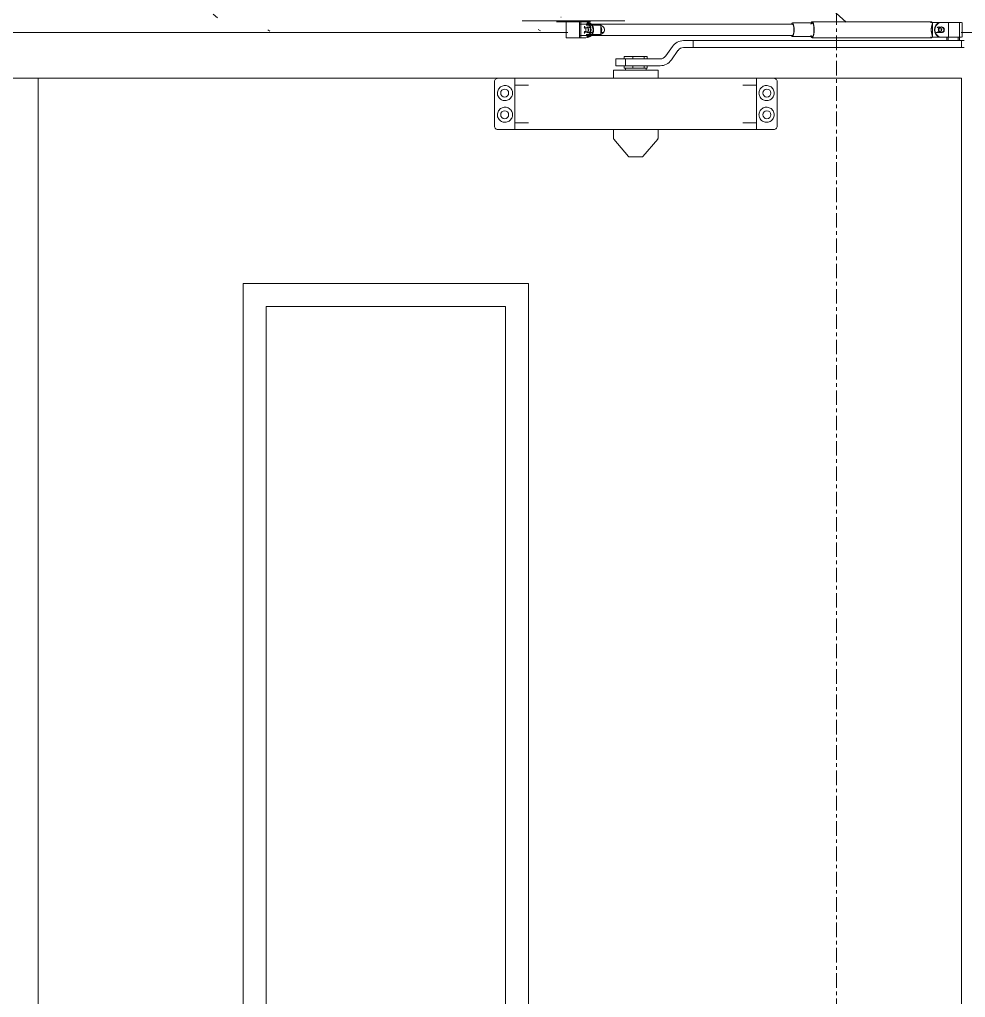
# Model space of a CAD drawing. Header units: millimetres. Extents: x 1240 to 198004, y -7796 to 35300.
# Drawn here: x 161747 to 162577, y 10354 to 11211 of the extents above; entities that cross this region are included whole.
import ezdxf

# ---------------------------------------------------------------- set-up
doc = ezdxf.new("R2010")
doc.units = ezdxf.units.MM
doc.linetypes.add('Grid Line', pattern=[22.225, 12.7, -3.175, 3.175, -3.175])
for name, color, linetype, lineweight in [('A-DOOR', 31, 'Continuous', 9), ('A-DOOR-FRAM', 31, 'Continuous', 9), ('A-WALL-PATT-4', 111, 'Continuous', 9), ('I-WALL', 2, 'Continuous', 9), ('S-GRID-1', 1, 'Grid Line', 9)]:
    doc.layers.add(name, color=color, linetype=linetype, lineweight=lineweight)

# ---------------------------------------------------------------- blocks, each defined once
blk = doc.blocks.new('FD_07 - FD_07-1700x2200-CỬA ĐI 2 CÁNH-910693-TKCS_MẶT ĐỨNG NỘI KHU 2')
at = {"layer": 'A-DOOR'}
h = blk.add_hatch(dxfattribs=at)
h.set_pattern_fill('FP_43', color=256, style=0, pattern_type=2)
h.set_pattern_definition([(63.435, (1790.26, 104.33), (-0.001, 1524.001), [532.463, -2875.304]), (63.435, (266.26, 104.33), (-0.001, 1524.001), [532.463, -2875.304]), (63.435, (2519.8, 398.8), (-0.001, 1524.001), [532.463, -2875.304]), (63.435, (995.8, 398.8), (-0.001, 1524.001), [532.463, -2875.304]), (63.435, (2409.4, 294.83), (-0.001, 1524.001), [532.463, -2875.304]), (63.435, (885.4, 294.83), (-0.001, 1524.001), [532.463, -2875.304]), (63.435, (2296.8, 890.1), (-0.001, 1524.001), [258.8, -3148.965]), (63.435, (772.8, 890.1), (-0.001, 1524.001), [258.8, -3148.965]), (63.435, (2223.2, 797.95), (-0.001, 1524.001), [532.463, -2875.304]), (63.435, (699.2, 797.95), (-0.001, 1524.001), [532.463, -2875.304]), (63.435, (2236.2, 864.1), (-0.001, 1524.001), [532.463, -2875.304]), (63.435, (712.2, 864.1), (-0.001, 1524.001), [532.463, -2875.304]), (63.435, (1621.35, 573.94), (-0.001, 1524.001), [532.463, -2875.304]), (63.435, (97.35, 573.94), (-0.001, 1524.001), [532.463, -2875.304]), (63.435, (1634.34, 651.9), (-0.001, 1524.001), [532.463, -2875.304]), (63.435, (110.34, 651.9), (-0.001, 1524.001), [532.463, -2875.304]), (63.435, (1637.84, 708.1), (-0.001, 1524.001), [532.463, -2875.304]), (63.435, (113.84, 708.1), (-0.001, 1524.001), [532.463, -2875.304])])
h.paths.add_polyline_path([(-34337.36, 9200), (-34127.36, 9200), (-34127.36, 10960), (-34337.36, 10960), (-34337.36, 9410)])
for p, q in [((-34112.77, 11210.49), (-34112.36, 11210.49)), ((-34112.36, 11210.49), (-34093.1, 11210.49)), ((-34093.1, 11210.49), (-34092.78, 11210.49)), ((-34092.71, 11210.49), (-34087.52, 11210.49)), ((-34087.52, 11210.49), (-34086.37, 11210.49)), ((-34086.37, 11210.49), (-34069.88, 11210.49)), ((-34080.77, 11209.49), (-34082.77, 11209.49)), ((-34082.77, 11209.49), (-34080.77, 11209.49)), ((-34073.43, 11209.49), (-34080.77, 11209.49)), ((-34074.27, 11209.49), (-34074.27, 11195.49)), ((-34073.72, 11209.49), (-34074.05, 11209.49)), ((-34074.05, 11209.49), (-34062.5, 11209.49)), ((-34072.77, 11210.49), (-34072.77, 11209.49)), ((-34067.77, 11210.49), (-34070.27, 11210.49)), ((-34070.27, 11210.49), (-34067.77, 11210.49)), ((-34067.77, 11210.49), (-34070.27, 11210.49)), ((-34070.27, 11210.49), (-34067.77, 11210.49)), ((-34069.88, 11210.49), (-34065.65, 11210.49)), ((-34069.88, 11210.49), (-34065.65, 11210.49)), ((-34067.77, 11210.49), (-34065.27, 11210.49)), ((-34065.27, 11210.49), (-34067.77, 11210.49)), ((-34067.77, 11210.49), (-34065.27, 11210.49)), ((-34065.27, 11210.49), (-34067.77, 11210.49)), ((-34065.65, 11210.49), (-34049.16, 11210.49)), ((-34062.77, 11209.49), (-34062.77, 11210.49)), ((-34062.5, 11209.49), (-34056.85, 11209.49)), ((-34062.5, 11209.49), (-34062.5, 11195.49)), ((-34061.27, 11195.49), (-34061.27, 11209.49)), ((-34054.77, 11209.49), (-34056.85, 11209.49)), ((-34052.77, 11209.49), (-34054.77, 11209.49)), ((-34054.77, 11209.49), (-34052.77, 11209.49)), ((-34049.16, 11210.49), (-34048.02, 11210.49)), ((-34048.02, 11210.49), (-34042.82, 11210.49)), ((-34042.76, 11210.49), (-34042.43, 11210.49)), ((-34042.43, 11210.49), (-34023.17, 11210.49)), ((-34023.17, 11210.49), (-34022.77, 11210.49)), ((-33858.4, 11208.5), (-33875.78, 11208.5)), ((-33753.77, 11209.5), (-33858.4, 11209.5)), ((-33754.65, 11209), (-33752.89, 11209)), ((-33752.89, 11209), (-33746.05, 11209)), ((-33752.89, 11209), (-33752.89, 11196)), ((-33752.89, 11208.62), (-33752.89, 11196.38)), ((-33752.88, 11196.43), (-33752.88, 11208.57)), ((-33746.57, 11209), (-33746.05, 11209)), ((-33746.05, 11209), (-33738.95, 11209)), ((-33738.95, 11209), (-33727.36, 11209)), ((-33738.95, 11209), (-33738.95, 11196)), ((-33729.27, 11193), (-33729.27, 11209)), ((-33726.77, 11196), (-33726.77, 11209)), ((-33875.78, 11207.5), (-34062.19, 11207.5)), ((-34058.19, 11205.82), (-34058.19, 11203.94)), ((-34058.19, 11201.04), (-34058.19, 11199.16)), ((-34056.56, 11206.48), (-34051.82, 11206.48)), ((-34053.39, 11206.48), (-34056.56, 11206.48)), ((-34052.18, 11206.48), (-34053.39, 11206.48)), ((-34051.82, 11206.48), (-34050.61, 11206.48)), ((-34050.61, 11206.48), (-34043.7, 11206.48)), ((-34043.7, 11198.52), (-34043.7, 11206.48)), ((-34074.05, 11195.49), (-34074.27, 11195.49)), ((-34074.27, 11195.49), (-34072.57, 11195.49)), ((-34062.5, 11195.49), (-34074.05, 11195.49)), ((-34056.85, 11195.49), (-34062.5, 11195.49)), ((-34062.19, 11197.5), (-33875.78, 11197.5)), ((-34056.56, 11198.52), (-34053.38, 11198.52)), ((-34051.81, 11198.52), (-34056.56, 11198.52)), ((-34053.38, 11198.52), (-34052.18, 11198.52)), ((-34050.61, 11198.52), (-34051.81, 11198.52)), ((-34043.7, 11198.52), (-34050.61, 11198.52)), ((-33971.18, 11193), (-33971.19, 11193)), ((-33962.79, 11193), (-33971.18, 11193)), ((-33962.79, 11187), (-33962.79, 11193)), ((-33962.79, 11193), (-33727.36, 11193)), ((-33875.78, 11196.5), (-33858.4, 11196.5)), ((-33858.4, 11195.5), (-33753.77, 11195.5)), ((-33752.89, 11196), (-33754.65, 11196)), ((-33746.05, 11196), (-33752.89, 11196)), ((-33746.05, 11196), (-33746.57, 11196)), ((-33738.95, 11196), (-33746.05, 11196)), ((-33740.27, 11196), (-33740.27, 11193)), ((-33739.07, 11196.21), (-33739.07, 11193)), ((-33727.36, 11196), (-33738.95, 11196)), ((-33730.47, 11193), (-33730.47, 11196)), ((-33727.36, 11193), (-33725.18, 11193)), ((-33727.36, 11193), (-33727.36, 11187)), ((-33981.01, 11187.88), (-33986.84, 11179.56)), ((-33981.93, 11176.12), (-33976.1, 11184.44)), ((-33971.18, 11187), (-33962.79, 11187)), ((-33727.36, 11187), (-33962.79, 11187)), ((-33725.18, 11187), (-33727.36, 11187)), ((-34030.64, 11177), (-34030.64, 11171)), ((-34028.37, 11177), (-34030.64, 11177)), ((-34030.64, 11177), (-34022.15, 11177)), ((-34023.18, 11179), (-34015.83, 11179)), ((-34023.18, 11179), (-34023.18, 11177)), ((-33991.75, 11177), (-34022.15, 11177)), ((-34022.15, 11177), (-34022.15, 11171)), ((-34015.83, 11179), (-34005.79, 11179)), ((-34015.83, 11179), (-34015.83, 11177)), ((-34005.79, 11179), (-34003.11, 11179)), ((-34005.79, 11179), (-34005.79, 11177)), ((-34003.11, 11177), (-34003.11, 11179)), ((-34032.69, 11167), (-34032.69, 11160)), ((-34032.03, 11167), (-34032.69, 11167)), ((-34032.69, 11167), (-34032.02, 11167)), ((-34032.02, 11167), (-33993.6, 11167)), ((-34022.15, 11171), (-34030.64, 11171)), ((-34030.64, 11171), (-34028.37, 11171)), ((-34023.18, 11171), (-34023.18, 11169)), ((-34019.51, 11169), (-34023.18, 11169)), ((-34022.15, 11171), (-33991.75, 11171)), ((-34022.14, 11169), (-34022.14, 11167)), ((-34021.84, 11169), (-34022.14, 11169)), ((-34022.14, 11169), (-34021.84, 11169)), ((-34020.94, 11169), (-34021.84, 11169)), ((-34021.84, 11169), (-34020.94, 11169)), ((-34010.81, 11169), (-34019.51, 11169)), ((-34019.51, 11169), (-34015.48, 11169)), ((-34015.83, 11169), (-34019.51, 11169)), ((-34015.83, 11171), (-34015.83, 11169)), ((-34010.81, 11169), (-34015.83, 11169)), ((-34015.48, 11169), (-34006.78, 11169)), ((-34004.45, 11169), (-34010.81, 11169)), ((-34005.79, 11169), (-34010.81, 11169)), ((-34006.78, 11169), (-34004.45, 11169)), ((-34005.79, 11171), (-34005.79, 11169)), ((-34004.45, 11169), (-34005.79, 11169)), ((-34004.45, 11169), (-34004.14, 11169)), ((-34004.14, 11169), (-34004.45, 11169)), ((-34003.11, 11169), (-34004.45, 11169)), ((-34004.14, 11167), (-34004.14, 11169)), ((-34003.11, 11169), (-34003.11, 11171)), ((-33993.6, 11167), (-33994.27, 11167)), ((-33993.6, 11160), (-33993.6, 11167)), ((-34537.36, 11160), (-34940.58, 11160)), ((-34134.14, 11160), (-34537.36, 11160)), ((-34537.36, 11160), (-34537.36, 9000)), ((-34537.36, 9000), (-34537.36, 11160)), ((-34137.14, 11118), (-34137.14, 11157)), ((-34134.14, 11160), (-34121.88, 11160)), ((-34119.14, 11160), (-34121.88, 11160)), ((-34121.88, 11160), (-34119.93, 11160)), ((-34119.5, 11160), (-34119.24, 11160)), ((-33907.14, 11160), (-34119.14, 11160)), ((-34119.14, 11160), (-34119.14, 11159.75)), ((-34119.14, 11159.75), (-34119.14, 11151.07)), ((-33904.41, 11160), (-33907.14, 11160)), ((-33907.14, 11159.75), (-33907.14, 11160)), ((-33907.14, 11151.07), (-33907.14, 11159.75)), ((-33907.05, 11160), (-33906.78, 11160)), ((-33906.36, 11160), (-33904.41, 11160)), ((-33904.41, 11160), (-33892.14, 11160)), ((-33727.36, 11160), (-33892.14, 11160)), ((-33889.14, 11157), (-33889.14, 11118)), ((-33727.36, 9000), (-33727.36, 11160)), ((-34107.14, 11154), (-34119.14, 11154)), ((-34119.14, 11151.07), (-34119.14, 11149.33)), ((-34119.14, 11149.33), (-34119.14, 11125.67)), ((-33907.14, 11154), (-33919.14, 11154)), ((-33907.14, 11149.33), (-33907.14, 11151.07)), ((-33907.14, 11125.67), (-33907.14, 11149.33)), ((-34119.14, 11125.67), (-34119.14, 11123.93)), ((-34119.14, 11123.93), (-34119.14, 11115.25)), ((-33907.14, 11123.93), (-33907.14, 11125.67)), ((-33907.14, 11115.25), (-33907.14, 11123.93)), ((-34121.88, 11115), (-34134.14, 11115)), ((-34119.93, 11115), (-34121.88, 11115)), ((-34119.24, 11115), (-34119.5, 11115)), ((-34119.14, 11121), (-34107.14, 11121)), ((-34119.14, 11115.25), (-34119.14, 11115)), ((-34119.14, 11115), (-33907.14, 11115)), ((-34032.64, 11115), (-34032.64, 11107.41)), ((-33993.64, 11107.41), (-33993.64, 11115)), ((-33919.14, 11121), (-33907.14, 11121)), ((-33907.14, 11115), (-33907.14, 11115.25)), ((-33906.78, 11115), (-33907.05, 11115)), ((-33904.41, 11115), (-33906.36, 11115)), ((-33892.14, 11115), (-33904.41, 11115)), ((-34032.38, 11106.69), (-34019.42, 11091.32)), ((-34006.87, 11091.32), (-33993.91, 11106.69)), ((-34013.14, 11091), (-34013.14, 11091)), ((-34013.14, 11091), (-34013.14, 11091)), ((-34357.36, 10980), (-34107.36, 10980)), ((-34357.36, 10980), (-34357.36, 9180)), ((-34107.36, 10980), (-34107.36, 9180)), ((-34337.36, 10960), (-34337.36, 9200)), ((-34127.36, 10960), (-34337.36, 10960)), ((-34127.36, 9200), (-34127.36, 10960))]:
    blk.add_line(p, q, dxfattribs=at)
at = {"layer": 'A-DOOR', "flags": 128}
for points in [[(-34043.7, 11206.48), (-34042.76, 11205.97), (-34041.96, 11205.38), (-34041.32, 11204.72), (-34040.84, 11204.01), (-34040.56, 11203.26), (-34040.46, 11202.5)], [(-34040.46, 11202.5), (-34040.56, 11201.74), (-34040.84, 11200.99), (-34041.32, 11200.28), (-34041.96, 11199.62), (-34042.76, 11199.03), (-34043.7, 11198.52)], [(-34043.05, 11202.5), (-34043.12, 11203.26), (-34043.32, 11204.01), (-34043.64, 11204.72)], [(-34043.64, 11200.28), (-34043.32, 11200.99), (-34043.12, 11201.74), (-34043.05, 11202.5)], [(-34134.14, 11160), (-34134.81, 11159.92), (-34135.45, 11159.7), (-34136.01, 11159.35), (-34136.49, 11158.87), (-34136.85, 11158.3), (-34137.07, 11157.67), (-34137.14, 11157)], [(-33889.14, 11157), (-33889.22, 11157.67), (-33889.44, 11158.3), (-33889.8, 11158.87), (-33890.27, 11159.35), (-33890.84, 11159.7), (-33891.48, 11159.92), (-33892.14, 11160)], [(-34137.14, 11118), (-34137.07, 11117.33), (-34136.85, 11116.7), (-34136.49, 11116.13), (-34136.01, 11115.65), (-34135.45, 11115.3), (-34134.81, 11115.08), (-34134.14, 11115)], [(-33892.14, 11115), (-33891.48, 11115.08), (-33890.84, 11115.3), (-33890.27, 11115.65), (-33889.8, 11116.13), (-33889.44, 11116.7), (-33889.22, 11117.33), (-33889.14, 11118)], [(-34032.38, 11106.69), (-34032.41, 11106.72), (-34032.43, 11106.76), (-34032.46, 11106.79), (-34032.48, 11106.83), (-34032.51, 11106.87), (-34032.53, 11106.91), (-34032.55, 11106.95), (-34032.56, 11106.99), (-34032.58, 11107.04), (-34032.59, 11107.08), (-34032.61, 11107.12), (-34032.62, 11107.17), (-34032.63, 11107.21), (-34032.63, 11107.25), (-34032.64, 11107.3), (-34032.64, 11107.34), (-34032.64, 11107.39), (-34032.64, 11107.41)], [(-33993.64, 11107.41), (-33993.64, 11107.37), (-33993.65, 11107.32), (-33993.65, 11107.28), (-33993.66, 11107.23), (-33993.67, 11107.19), (-33993.68, 11107.14), (-33993.69, 11107.1), (-33993.7, 11107.06), (-33993.72, 11107.01), (-33993.73, 11106.97), (-33993.75, 11106.93), (-33993.77, 11106.89), (-33993.79, 11106.85), (-33993.82, 11106.81), (-33993.84, 11106.78), (-33993.87, 11106.74), (-33993.89, 11106.7), (-33993.91, 11106.69)], [(-34018.72, 11091), (-34018.76, 11091), (-34018.79, 11091), (-34018.83, 11091.01), (-34018.86, 11091.01), (-34018.9, 11091.02), (-34018.94, 11091.03), (-34018.97, 11091.04), (-34019.01, 11091.05), (-34019.04, 11091.06), (-34019.07, 11091.07), (-34019.11, 11091.09), (-34019.14, 11091.1), (-34019.17, 11091.12), (-34019.2, 11091.14), (-34019.24, 11091.16), (-34019.27, 11091.18), (-34019.29, 11091.2), (-34019.32, 11091.23), (-34019.35, 11091.25), (-34019.38, 11091.28), (-34019.4, 11091.3), (-34019.42, 11091.32)], [(-34013.14, 11091), (-34013.37, 11091), (-34013.59, 11091), (-34013.81, 11091), (-34014.03, 11091), (-34014.25, 11091), (-34014.47, 11091), (-34014.68, 11091), (-34014.9, 11091), (-34015.11, 11091), (-34015.31, 11091), (-34015.52, 11091), (-34015.72, 11091), (-34015.91, 11091), (-34016.11, 11091), (-34016.29, 11091), (-34016.47, 11091), (-34016.65, 11091), (-34016.82, 11091), (-34016.98, 11091), (-34017.14, 11091), (-34017.3, 11091), (-34017.44, 11091), (-34017.58, 11091), (-34017.71, 11091), (-34017.83, 11091), (-34017.95, 11091), (-34018.06, 11091), (-34018.16, 11091), (-34018.25, 11091), (-34018.34, 11091), (-34018.42, 11091), (-34018.48, 11091), (-34018.54, 11091), (-34018.6, 11091), (-34018.64, 11091), (-34018.67, 11091), (-34018.7, 11091), (-34018.71, 11091), (-34018.72, 11091)], [(-34018.72, 11091), (-34018.71, 11091), (-34018.7, 11091), (-34018.68, 11091), (-34018.65, 11091), (-34018.61, 11091), (-34018.56, 11091), (-34018.5, 11091), (-34018.44, 11091), (-34018.36, 11091), (-34018.28, 11091), (-34018.19, 11091), (-34018.09, 11091), (-34017.98, 11091), (-34017.87, 11091), (-34017.74, 11091), (-34017.62, 11091), (-34017.48, 11091), (-34017.33, 11091), (-34017.18, 11091), (-34017.03, 11091), (-34016.86, 11091), (-34016.7, 11091), (-34016.52, 11091), (-34016.34, 11091), (-34016.16, 11091), (-34015.97, 11091), (-34015.77, 11091), (-34015.57, 11091), (-34015.37, 11091), (-34015.16, 11091), (-34014.95, 11091), (-34014.74, 11091), (-34014.53, 11091), (-34014.31, 11091), (-34014.09, 11091), (-34013.87, 11091), (-34013.65, 11091), (-34013.43, 11091), (-34013.2, 11091), (-34013.14, 11091)], [(-34013.14, 11091), (-34012.92, 11091), (-34012.7, 11091), (-34012.48, 11091), (-34012.26, 11091), (-34012.04, 11091), (-34011.82, 11091), (-34011.6, 11091), (-34011.39, 11091), (-34011.18, 11091), (-34010.97, 11091), (-34010.77, 11091), (-34010.57, 11091), (-34010.37, 11091), (-34010.18, 11091), (-34010, 11091), (-34009.81, 11091), (-34009.64, 11091), (-34009.47, 11091), (-34009.3, 11091), (-34009.14, 11091), (-34008.99, 11091), (-34008.85, 11091), (-34008.71, 11091), (-34008.58, 11091), (-34008.45, 11091), (-34008.34, 11091), (-34008.23, 11091), (-34008.13, 11091), (-34008.03, 11091), (-34007.95, 11091), (-34007.87, 11091), (-34007.8, 11091), (-34007.74, 11091), (-34007.69, 11091), (-34007.65, 11091), (-34007.62, 11091), (-34007.59, 11091), (-34007.58, 11091), (-34007.57, 11091)], [(-34007.57, 11091), (-34007.57, 11091), (-34007.59, 11091), (-34007.61, 11091), (-34007.64, 11091), (-34007.68, 11091), (-34007.73, 11091), (-34007.79, 11091), (-34007.85, 11091), (-34007.93, 11091), (-34008.01, 11091), (-34008.1, 11091), (-34008.2, 11091), (-34008.31, 11091), (-34008.42, 11091), (-34008.54, 11091), (-34008.67, 11091), (-34008.81, 11091), (-34008.95, 11091), (-34009.1, 11091), (-34009.26, 11091), (-34009.42, 11091), (-34009.59, 11091), (-34009.77, 11091), (-34009.95, 11091), (-34010.13, 11091), (-34010.32, 11091), (-34010.52, 11091), (-34010.71, 11091), (-34010.92, 11091), (-34011.12, 11091), (-34011.33, 11091), (-34011.55, 11091), (-34011.76, 11091), (-34011.98, 11091), (-34012.2, 11091), (-34012.42, 11091), (-34012.64, 11091), (-34012.86, 11091), (-34013.08, 11091), (-34013.14, 11091)], [(-34006.87, 11091.32), (-34006.89, 11091.3), (-34006.92, 11091.27), (-34006.95, 11091.25), (-34006.97, 11091.22), (-34007, 11091.2), (-34007.03, 11091.18), (-34007.06, 11091.15), (-34007.09, 11091.13), (-34007.12, 11091.12), (-34007.15, 11091.1), (-34007.19, 11091.08), (-34007.22, 11091.07), (-34007.26, 11091.06), (-34007.29, 11091.04), (-34007.32, 11091.03), (-34007.36, 11091.02), (-34007.4, 11091.02), (-34007.43, 11091.01), (-34007.47, 11091.01), (-34007.51, 11091), (-34007.54, 11091), (-34007.57, 11091)]]:
    blk.add_lwpolyline(points, dxfattribs=at)
at = {"layer": 'A-DOOR'}
for centre, start, end in [((-34128.14, 11147), 0, 180), ((-33898.14, 11147), 0, 180), ((-34128.14, 11147), 180, 0), ((-33898.14, 11147), 180, 0), ((-34128.14, 11128), 0, 180), ((-33898.14, 11128), 0, 180), ((-34128.14, 11128), 180, 0), ((-33898.14, 11128), 180, 0)]:
    blk.add_arc(centre, 3.5, start, end, dxfattribs=at)
for centre, major_axis, ratio, start_param, end_param in [((-34056.85, 11202.49), (0, 7), 0.965835, 4.712389, 6.283185), ((-34059.47, 11202.49), (0, 7), 0.965835, 4.712389, 5.759587), ((-34057.37, 11202.49), (0, 7), 0.965835, 4.712389, 6.021386), ((-34058.94, 11202.49), (0, 7), 0.965835, 4.974188, 5.759587), ((-33875.78, 11202.5), (0, 6), 0.259156, 4.712389, 6.806784), ((-33858.4, 11202.5), (0, 7), 0.259156, 4.712389, 7.068583), ((-33858.4, 11202.5), (0, 6), 0.259156, 4.712389, 6.806784), ((-33753.77, 11202.5), (0, 7), 0.259156, 5.776005, 6.283185), ((-33744.69, 11202.5), (0, 6.79), 0.965835, 0.291061, 1.570796), ((-33744.17, 11202.5), (0, 6.79), 0.965835, 0.291061, 1.570796), ((-34057.26, 11202.49), (0, 2.5), 0.965835, 0.261799, 0.523599), ((-34057.26, 11202.49), (0, 2.5), 0.965835, 2.617994, 2.879793), ((-34056.74, 11202.49), (0, 2.5), 0.965835, 0.261799, 0.523599), ((-34056.74, 11202.49), (0, 2.5), 0.965835, 0.261799, 0.523599), ((-34056.74, 11202.49), (0, 2.5), 0.965835, 2.617994, 2.879793), ((-34056.74, 11202.49), (0, 2.5), 0.965835, 2.617994, 2.879793), ((-34058.97, 11202.5), (0, 5), 0.259156, 4.942493, 5.172597), ((-34058.97, 11202.5), (0, 5), 0.259156, 4.252181, 4.482285), ((-34055.17, 11202.49), (0, 2.5), 0.965835, 0.785398, 1.047198), ((-34055.17, 11202.49), (0, 2.5), 0.965835, 0.785398, 1.047198), ((-34055.17, 11202.49), (0, 2.5), 0.965835, 2.094395, 2.356194), ((-34055.17, 11202.49), (0, 2.5), 0.965835, 2.094395, 2.356194), ((-34054.64, 11202.49), (0, 2.5), 0.965835, 4.712389, 7.853982), ((-34054.64, 11202.49), (0, 2.5), 0.965835, 1.570796, 4.712389), ((-34056.85, 11202.49), (0, 7), 0.965835, 3.141593, 4.712389), ((-34055.17, 11202.49), (0, 2.5), 0.965835, 4.712389, 6.806784), ((-34055.17, 11202.49), (0, 2.5), 0.965835, 4.712389, 6.806784), ((-34055.17, 11202.49), (0, 2.5), 0.965835, 2.617994, 4.712389), ((-34055.17, 11202.49), (0, 2.5), 0.965835, 2.617994, 4.712389), ((-34056.74, 11202.49), (0, 2.5), 0.965835, 4.712389, 6.021386), ((-34056.74, 11202.49), (0, 2.5), 0.965835, 4.712389, 6.021386), ((-34056.74, 11202.49), (0, 2.5), 0.965835, 3.403392, 4.712389), ((-34056.74, 11202.49), (0, 2.5), 0.965835, 3.403392, 4.712389), ((-34059.47, 11202.49), (0, 7), 0.965835, 3.665191, 4.712389), ((-34057.26, 11202.49), (0, 2.5), 0.965835, 4.712389, 5.759587), ((-34057.26, 11202.49), (0, 2.5), 0.965835, 3.665191, 4.712389), ((-34057.37, 11202.49), (0, 7), 0.965835, 3.403392, 4.712389), ((-34058.94, 11202.49), (0, 7), 0.965835, 3.665191, 4.45059), ((-33875.78, 11202.5), (0, 6), 0.259156, 2.617994, 4.712389), ((-33875.78, 11202.5), (0, 5), 0.259156, 4.712389, 6.283185), ((-33875.78, 11202.5), (0, 5), 0.259156, 3.141593, 4.712389), ((-33858.4, 11202.5), (0, 7), 0.259156, 2.356194, 4.712389), ((-33858.4, 11202.5), (0, 6), 0.259156, 2.617994, 4.712389), ((-33744.69, 11202.5), (0, 6.79), 0.965835, 1.570796, 2.850532), ((-33744.17, 11202.5), (0, 6.79), 0.965835, 1.570796, 2.850532), ((-33747.69, 11202.5), (0, 2.5), 0.965835, 4.712389, 6.806784), ((-33747.69, 11202.5), (0, 2.5), 0.965835, 2.617994, 4.712389), ((-33747.17, 11202.5), (0, 2.5), 0.965835, 4.712389, 7.068583), ((-33747.17, 11202.5), (0, 2.5), 0.965835, 2.356194, 4.712389), ((-33747.15, 11202.5), (0, 2.5), 0.965835, 4.712389, 7.068583), ((-33747.15, 11202.5), (0, 2.5), 0.965835, 2.356194, 4.712389), ((-33745.38, 11202.5), (0, 2.5), 0.965835, 4.712389, 7.853982), ((-33745.38, 11202.5), (0, 2.5), 0.965835, 1.570796, 4.712389), ((-33745.36, 11202.5), (0, 2.5), 0.965835, 4.712389, 7.853982), ((-33745.36, 11202.5), (0, 2.5), 0.965835, 1.570796, 4.712389), ((-33744.84, 11202.5), (0, 2.5), 0.965835, 4.712389, 7.853982), ((-33744.84, 11202.5), (0, 2.5), 0.965835, 1.570796, 4.712389), ((-33971.18, 11181), (0, 12), 1, 0, 0.959931), ((-33753.77, 11202.5), (0, 7), 0.259156, 3.141593, 3.648773), ((-33971.18, 11181), (0, 6), 1, 0, 0.959931), ((-33991.75, 11183), (0, 6), 1, 3.141593, 4.101524), ((-33991.75, 11183), (0, 12), 1, 3.141593, 4.101524)]:
    blk.add_ellipse(centre, major_axis=major_axis, ratio=ratio, start_param=start_param, end_param=end_param, dxfattribs=at)
for points, knots in [([(-33753.99, 11202.5), (-33753.98, 11202.76), (-33753.96, 11203.15), (-33753.92, 11203.66), (-33753.87, 11204.03), (-33753.81, 11204.4), (-33753.74, 11204.76), (-33753.67, 11205.05), (-33753.61, 11205.27), (-33753.58, 11205.44), (-33753.54, 11205.61), (-33753.48, 11205.82), (-33753.41, 11206.09), (-33753.33, 11206.34), (-33753.28, 11206.54), (-33753.24, 11206.69), (-33753.21, 11206.83), (-33753.16, 11207.02), (-33753.1, 11207.25), (-33753.03, 11207.51), (-33752.96, 11207.84), (-33752.91, 11208.23), (-33752.89, 11208.5), (-33752.89, 11208.62)], [0, 0, 0, 0, 0.1, 0.15, 0.2, 0.25, 0.3, 0.35, 0.375, 0.4, 0.425, 0.45, 0.5, 0.55, 0.575, 0.6, 0.625, 0.65, 0.7, 0.75, 0.8, 0.9, 1, 1, 1, 1]), ([(-33752.89, 11196.38), (-33752.89, 11196.5), (-33752.91, 11196.77), (-33752.96, 11197.16), (-33753.03, 11197.49), (-33753.1, 11197.75), (-33753.16, 11197.98), (-33753.21, 11198.17), (-33753.24, 11198.31), (-33753.28, 11198.46), (-33753.33, 11198.66), (-33753.41, 11198.91), (-33753.48, 11199.18), (-33753.54, 11199.39), (-33753.58, 11199.56), (-33753.61, 11199.73), (-33753.67, 11199.95), (-33753.74, 11200.24), (-33753.81, 11200.6), (-33753.87, 11200.97), (-33753.92, 11201.34), (-33753.96, 11201.85), (-33753.98, 11202.24), (-33753.99, 11202.5)], [0, 0, 0, 0, 0.1, 0.2, 0.25, 0.3, 0.35, 0.375, 0.4, 0.425, 0.45, 0.5, 0.55, 0.575, 0.6, 0.625, 0.65, 0.7, 0.75, 0.8, 0.85, 0.9, 1, 1, 1, 1]), ([(-34134.51, 11147), (-34134.51, 11148.22), (-34134.02, 11149.98), (-34132.51, 11151.86), (-34131.05, 11152.92), (-34129.36, 11153.55), (-34127.56, 11153.71), (-34125.79, 11153.39), (-34124.17, 11152.61), (-34122.8, 11151.41), (-34122.15, 11150.42), (-34121.88, 11149.87)], [0, 0, 0, 0, 0.2, 0.3, 0.4, 0.5, 0.6, 0.7, 0.8, 0.9, 1, 1, 1, 1]), ([(-33904.41, 11149.87), (-33903.87, 11150.97), (-33902.67, 11152.34), (-33900.5, 11153.39), (-33898.72, 11153.71), (-33896.93, 11153.55), (-33895.24, 11152.92), (-33893.78, 11151.86), (-33892.65, 11150.45), (-33891.94, 11148.78), (-33891.78, 11147.61), (-33891.78, 11147)], [0, 0, 0, 0, 0.2, 0.3, 0.4, 0.5, 0.6, 0.7, 0.8, 0.9, 1, 1, 1, 1]), ([(-34121.88, 11144.13), (-34122.42, 11143.03), (-34123.62, 11141.66), (-34125.79, 11140.61), (-34127.56, 11140.29), (-34129.36, 11140.45), (-34131.05, 11141.08), (-34132.51, 11142.14), (-34133.64, 11143.55), (-34134.35, 11145.22), (-34134.51, 11146.39), (-34134.51, 11147)], [0, 0, 0, 0, 0.2, 0.3, 0.4, 0.5, 0.6, 0.7, 0.8, 0.9, 1, 1, 1, 1]), ([(-33891.78, 11147), (-33891.78, 11145.78), (-33892.27, 11144.02), (-33893.78, 11142.14), (-33895.24, 11141.08), (-33896.93, 11140.45), (-33898.72, 11140.29), (-33900.5, 11140.61), (-33902.12, 11141.39), (-33903.49, 11142.59), (-33904.14, 11143.58), (-33904.41, 11144.13)], [0, 0, 0, 0, 0.2, 0.3, 0.4, 0.5, 0.6, 0.7, 0.8, 0.9, 1, 1, 1, 1]), ([(-34134.51, 11128), (-34134.51, 11129.22), (-34134.02, 11130.98), (-34132.51, 11132.86), (-34131.05, 11133.92), (-34129.36, 11134.55), (-34127.56, 11134.71), (-34125.79, 11134.39), (-34124.17, 11133.61), (-34122.8, 11132.41), (-34122.15, 11131.42), (-34121.88, 11130.87)], [0, 0, 0, 0, 0.2, 0.3, 0.4, 0.5, 0.6, 0.7, 0.8, 0.9, 1, 1, 1, 1]), ([(-33904.41, 11130.87), (-33903.87, 11131.97), (-33902.67, 11133.34), (-33900.5, 11134.39), (-33898.72, 11134.71), (-33896.93, 11134.55), (-33895.24, 11133.92), (-33893.78, 11132.86), (-33892.65, 11131.45), (-33891.94, 11129.78), (-33891.78, 11128.61), (-33891.78, 11128)], [0, 0, 0, 0, 0.2, 0.3, 0.4, 0.5, 0.6, 0.7, 0.8, 0.9, 1, 1, 1, 1]), ([(-34121.88, 11125.13), (-34122.42, 11124.03), (-34123.62, 11122.66), (-34125.79, 11121.61), (-34127.56, 11121.29), (-34129.36, 11121.45), (-34131.05, 11122.08), (-34132.51, 11123.14), (-34133.64, 11124.55), (-34134.35, 11126.22), (-34134.51, 11127.39), (-34134.51, 11128)], [0, 0, 0, 0, 0.2, 0.3, 0.4, 0.5, 0.6, 0.7, 0.8, 0.9, 1, 1, 1, 1]), ([(-33891.78, 11128), (-33891.78, 11126.78), (-33892.27, 11125.02), (-33893.78, 11123.14), (-33895.24, 11122.08), (-33896.93, 11121.45), (-33898.72, 11121.29), (-33900.5, 11121.61), (-33902.12, 11122.39), (-33903.49, 11123.59), (-33904.14, 11124.58), (-33904.41, 11125.13)], [0, 0, 0, 0, 0.2, 0.3, 0.4, 0.5, 0.6, 0.7, 0.8, 0.9, 1, 1, 1, 1])]:
    blk.add_open_spline(points, degree=3, knots=knots, dxfattribs=at)
for points in [[(-34121.88, 11149.87), (-34121.66, 11149.42), (-34121.32, 11148.49), (-34121.2, 11147.5), (-34121.19, 11147)], [(-33905.1, 11147), (-33905.09, 11147.5), (-33904.97, 11148.49), (-33904.63, 11149.42), (-33904.41, 11149.87)], [(-34121.19, 11147), (-34121.2, 11146.5), (-34121.32, 11145.51), (-34121.66, 11144.58), (-34121.88, 11144.13)], [(-33904.41, 11144.13), (-33904.63, 11144.58), (-33904.97, 11145.51), (-33905.09, 11146.5), (-33905.1, 11147)], [(-34121.88, 11130.87), (-34121.66, 11130.42), (-34121.32, 11129.49), (-34121.2, 11128.5), (-34121.19, 11128)], [(-34121.19, 11128), (-34121.2, 11127.5), (-34121.32, 11126.51), (-34121.66, 11125.58), (-34121.88, 11125.13)], [(-33905.1, 11128), (-33905.09, 11128.5), (-33904.97, 11129.49), (-33904.63, 11130.42), (-33904.41, 11130.87)], [(-33904.41, 11125.13), (-33904.63, 11125.58), (-33904.97, 11126.51), (-33905.09, 11127.5), (-33905.1, 11128)]]:
    blk.add_open_spline(points, degree=3, dxfattribs=at)
at = {"layer": 'A-DOOR-FRAM'}
for p, q in [((-34940.58, 11160), (-34134.14, 11160)), ((-34121.88, 11160), (-34119.14, 11160)), ((-33907.14, 11160), (-33904.41, 11160)), ((-33892.14, 11160), (-33727.36, 11160)), ((-33727.36, 9000), (-33727.36, 11160))]:
    blk.add_line(p, q, dxfattribs=at)

msp = doc.modelspace()

# ---------------------------------------------------------------- hatches: boundary and pattern name
at = {"layer": 'A-WALL-PATT-4'}
h = msp.add_hatch(dxfattribs=at)
h.set_pattern_fill('FP_38', color=256, style=0, pattern_type=2)
h.set_pattern_definition([(50, (196301.1, 0), (1093.104, -95.634), [114.3, -1257.3]), (355, (196301.1, 0), (-211.457, 1146.34), [91.44, -1005.84]), (100.451, (196392.2, -8), (881.656, 1050.7), [97.14, -1068.54]), (46.184, (196301.1, 304.8), (1626.475, -252.257), [171.45, -1885.95]), (96.636, (196436.6, 283.8), (1424.416, 1484.565), [145.71, -1602.81]), (351.184, (196301.1, 304.8), (1424.43, 1484.55), [137.16, -1508.76]), (21, (196453.5, 228.6), (909.686, -613.59), [114.3, -1257.3]), (326, (196453.5, 228.6), (370.812, 1105.13), [91.44, -1005.84]), (71.451, (196529.3, 177.5), (1280.503, 491.528), [97.14, -1068.54]), (37.5, (196301.1, 0), (18.5313, 507.3303), [50.292, -943.356, 50.292, -970.788, -1009.65]), (37.5, (196301.1, 0), (18.5313, 507.3303), [-2014.728, 50.292, -959.358]), (7.5, (196301.1, 0), (400.918, 601.084), [50.292, -531.876, 50.292, -920.496, -384.81]), (7.5, (196301.1, 0), (400.918, 601.084), [-1552.956, 50.292, -334.518]), (327.5, (195961.25, 0), (813.545, -34.3737), [50.292, -330.708, 50.292, -1138.428, -1577.34]), (327.5, (195961.25, 0), (813.545, -34.3737), [-1569.72, 50.292, -1527.048]), (317.5, (195808.85, 0), (888.775, 152.56), [50.292, -445.008, 50.292, -739.14, -1120.14]), (317.5, (195808.85, 0), (888.775, 152.56), [-1284.732, 50.292, -1069.848])])
h.paths.add_polyline_path([(161270.07, 11206.48), (161266.93, 11203.26), (161267.96, 11200), (161270.07, 11201.74), (161270.07, 11206.04)])
h.paths.add_polyline_path([(162548.21, 11209), (162553.3, 11202.5), (162553.3, 11200), (162557.37, 11200.97), (162557.37, 11204.03), (162556.34, 11205.34), (162554.62, 11205.58), (162548.93, 11208.62)])
h.paths.add_polyline_path([(160913.74, 9000), (160913.74, 11200), (160953.67, 11200.97), (160954.61, 11209), (161083.49, 11207.45), (161084.77, 11207.7), (161100.9, 11205.98), (161102.15, 11207.5), (161277.26, 11205.97), (161278.43, 11201.21), (161279.13, 11200), (161284.02, 11201.74), (161283.44, 11202.5), (161282.72, 11204.26), (161282.72, 11209.49), (161275.54, 11210.49), (161275.54, 11213.49), (161312.74, 11213.49), (161312.74, 11210.49), (161299.81, 11209.49), (161299.81, 11200), (162228.08, 11201.74), (162227.67, 11209.49), (162214.73, 11210.49), (162214.73, 11213.49), (162251.94, 11213.49), (162251.94, 11210.49), (162244.25, 11209.49), (162244.04, 11204.86), (162242.75, 11204.15), (162243.04, 11201.21), (162244.75, 11200.73), (162244.75, 11200), (162248.76, 11201.74), (162248.35, 11202.5), (162250.49, 11206.48), (162426.44, 11205), (162426.82, 11207.7), (162443.81, 11206.69), (162444.27, 11209.5), (162573.8, 11207.76), (162573.8, 11200), (162613.74, 11200), (162613.74, 9000), (162754.16, 9000), (162754.16, 11500), (160773.74, 11500), (160773.74, 9000)])
h.paths.add_polyline_path([(160969.45, 11200), (160975.37, 11200.97), (160974.17, 11202.5), (160976.93, 11207.76), (160970.12, 11204), (160970.1, 11200.97), (160969.67, 11200.33)])
h.paths.add_polyline_path([(162257.4, 11200), (162260.54, 11201.74), (162259.51, 11205), (162257.4, 11205.97), (162257.4, 11200.28)])
h.paths.add_polyline_path([(162277.93, 11210.49), (162258.67, 11210.49), (162260.25, 11213.49), (162277.93, 11213.49)])
h.paths.add_polyline_path([(162213.58, 11210.49), (162208.39, 11210.49), (162208.39, 11213.49), (162213.58, 11213.49)])
h.paths.add_polyline_path([(161338.74, 11210.49), (161319.48, 11210.49), (161319.48, 11213.49), (161338.74, 11213.49)])
h.paths.add_polyline_path([(162258.27, 11210.49), (162253.08, 11210.49), (162253.08, 11213.49), (162258.27, 11213.49)])
h.paths.add_polyline_path([(161269.2, 11210.49), (161270.07, 11213.49), (161274.39, 11213.49), (161274.39, 11210.49), (161270.07, 11210.49)])
h.paths.add_polyline_path([(162203.96, 11210.49), (162188.73, 11210.49), (162188.73, 11213.49), (162208, 11213.49), (162208, 11210.49)])
h.paths.add_polyline_path([(161268.81, 11210.49), (161249.54, 11210.49), (161249.54, 11213.49), (161268.81, 11213.49)])
h.paths.add_polyline_path([(161319.08, 11210.49), (161313.89, 11210.49), (161313.89, 11213.49), (161319.08, 11213.49)])
h.paths.add_polyline_path([(161292.03, 11210.49), (161296.25, 11210.49), (161296.25, 11212.49), (161292.03, 11212.49)])
h.paths.add_polyline_path([(162235.44, 11210.49), (162235.44, 11212.49), (162231.22, 11212.49), (162231.22, 11210.49)])
h.paths.add_polyline_path([(162077.07, 11550), (162754.16, 11550), (162754.16, 11900), (160773.74, 11900), (160773.74, 11550), (161884.07, 11550)])
h.paths.add_polyline_path([(160804.4, 12380), (162754.16, 12380), (162754.16, 12400), (160773.74, 12400), (160773.74, 12380), (160776.07, 12380)])
h = msp.add_hatch(dxfattribs=at)
h.set_pattern_fill('FP_39', color=256, style=0, pattern_type=2)
h.set_pattern_definition([(37.5, (196301.1, 0), (-4.79953, 146.8239), [5.029, -110.795, 5.029, -124.511, -123.825]), (37.5, (196301.1, 0), (-4.79953, 146.8239), [-245.364, 5.029, -118.796]), (7.5, (196301.1, 0), (134.8574, 215.0472), [5.029, -57.455, 5.029, -99.365, -40.005]), (7.5, (196301.1, 0), (134.8574, 215.0472), [-166.878, 5.029, -34.976]), (327.5, (196207.37, 0), (237.29776, 0.4316), [5.029, -33.071, 5.029, -132.131, -179.07]), (327.5, (196207.37, 0), (237.29776, 0.4316), [-175.26, 5.029, -174.041]), (317.5, (196207.37, 0), (229.0671, 66.8792), [5.029, -14.021, 5.029, -84.887, -102.87]), (317.5, (196207.37, 0), (229.0671, 66.8792), [-108.966, 5.029, -97.841])])
h.paths.add_polyline_path([(161270.07, 11206.48), (161266.93, 11203.26), (161267.96, 11200), (161270.07, 11201.74), (161270.07, 11206.04)])
h.paths.add_polyline_path([(162548.21, 11209), (162553.3, 11202.5), (162553.3, 11200), (162557.37, 11200.97), (162557.37, 11204.03), (162556.34, 11205.34), (162554.62, 11205.58), (162548.93, 11208.62)])
h.paths.add_polyline_path([(160913.74, 9000), (160913.74, 11200), (160953.67, 11200.97), (160954.61, 11209), (161083.49, 11207.45), (161084.77, 11207.7), (161100.9, 11205.98), (161102.15, 11207.5), (161277.26, 11205.97), (161278.43, 11201.21), (161279.13, 11200), (161284.02, 11201.74), (161283.44, 11202.5), (161282.72, 11204.26), (161282.72, 11209.49), (161275.54, 11210.49), (161275.54, 11213.49), (161312.74, 11213.49), (161312.74, 11210.49), (161299.81, 11209.49), (161299.81, 11200), (162228.08, 11201.74), (162227.67, 11209.49), (162214.73, 11210.49), (162214.73, 11213.49), (162251.94, 11213.49), (162251.94, 11210.49), (162244.25, 11209.49), (162244.04, 11204.86), (162242.75, 11204.15), (162243.04, 11201.21), (162244.75, 11200.73), (162244.75, 11200), (162248.76, 11201.74), (162248.35, 11202.5), (162250.49, 11206.48), (162426.44, 11205), (162426.82, 11207.7), (162443.81, 11206.69), (162444.27, 11209.5), (162573.8, 11207.76), (162573.8, 11200), (162613.74, 11200), (162613.74, 9000), (162754.16, 9000), (162754.16, 11500), (160773.74, 11500), (160773.74, 9000)])
h.paths.add_polyline_path([(160969.45, 11200), (160975.37, 11200.97), (160974.17, 11202.5), (160976.93, 11207.76), (160970.12, 11204), (160970.1, 11200.97), (160969.67, 11200.33)])
h.paths.add_polyline_path([(162257.4, 11200), (162260.54, 11201.74), (162259.51, 11205), (162257.4, 11205.97), (162257.4, 11200.28)])
h.paths.add_polyline_path([(162277.93, 11210.49), (162258.67, 11210.49), (162260.25, 11213.49), (162277.93, 11213.49)])
h.paths.add_polyline_path([(162213.58, 11210.49), (162208.39, 11210.49), (162208.39, 11213.49), (162213.58, 11213.49)])
h.paths.add_polyline_path([(161338.74, 11210.49), (161319.48, 11210.49), (161319.48, 11213.49), (161338.74, 11213.49)])
h.paths.add_polyline_path([(162258.27, 11210.49), (162253.08, 11210.49), (162253.08, 11213.49), (162258.27, 11213.49)])
h.paths.add_polyline_path([(161269.2, 11210.49), (161270.07, 11213.49), (161274.39, 11213.49), (161274.39, 11210.49), (161270.07, 11210.49)])
h.paths.add_polyline_path([(162203.96, 11210.49), (162188.73, 11210.49), (162188.73, 11213.49), (162208, 11213.49), (162208, 11210.49)])
h.paths.add_polyline_path([(161268.81, 11210.49), (161249.54, 11210.49), (161249.54, 11213.49), (161268.81, 11213.49)])
h.paths.add_polyline_path([(161319.08, 11210.49), (161313.89, 11210.49), (161313.89, 11213.49), (161319.08, 11213.49)])
h.paths.add_polyline_path([(161292.03, 11210.49), (161296.25, 11210.49), (161296.25, 11212.49), (161292.03, 11212.49)])
h.paths.add_polyline_path([(162235.44, 11210.49), (162235.44, 11212.49), (162231.22, 11212.49), (162231.22, 11210.49)])
h.paths.add_polyline_path([(162077.07, 11550), (162754.16, 11550), (162754.16, 11900), (160773.74, 11900), (160773.74, 11550), (161884.07, 11550)])
h.paths.add_polyline_path([(160804.4, 12380), (162754.16, 12380), (162754.16, 12400), (160773.74, 12400), (160773.74, 12380), (160776.07, 12380)])

# ---------------------------------------------------------------- linework, layer by layer
at = {"layer": 'I-WALL'}
for p, q in [((161298.99, 11200), (162228.49, 11200)), ((162244.68, 11200), (162249.69, 11200)), ((162257.4, 11200), (162259.51, 11200)), ((162551.34, 11200), (162554.95, 11200)), ((162573.51, 11200), (162613.74, 11200))]:
    msp.add_line(p, q, dxfattribs=at)
at = {"layer": 'S-GRID-1'}
msp.add_line((162464.16, 5.55), (162464.16, 30542.46), dxfattribs=at)

# ---------------------------------------------------------------- block references
at = {"layer": 'A-DOOR'}
msp.add_blockref('FD_07 - FD_07-1700x2200-CỬA ĐI 2 CÁNH-910693-TKCS_MẶT ĐỨNG NỘI KHU 2', (196301.1, 0), dxfattribs=at)

doc.saveas('drawing.dxf')
